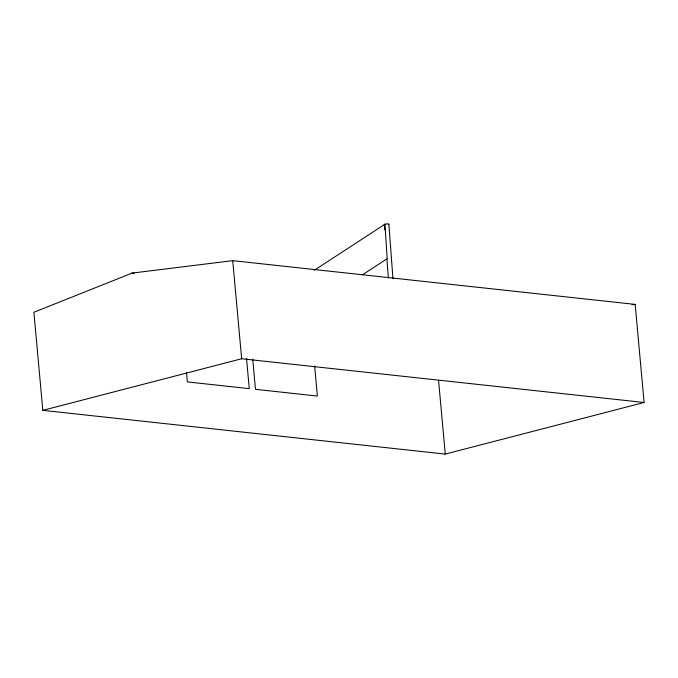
<?xml version="1.0" encoding="UTF-8"?>
<svg xmlns="http://www.w3.org/2000/svg" width="678" height="678" viewBox="0 0 678 678"><rect width="100%" height="100%" fill="white"/><g stroke="black" fill="none" stroke-linecap="round" stroke-linejoin="round"><path stroke-width="1.02" d="M314.38 270.217L384.935 224.198L387.18 258.708L362.484 274.81M132.1 273.09L33.9 312.27L42.824 410.351L445.268 454.09L644.1 402.486L635.176 304.397L232.732 260.657L132.1 273.09L134.202 273.319M42.824 410.351L241.656 358.747L644.1 402.486M632.032 304.786L635.176 304.397M438.547 380.265L445.268 454.09M314.643 365.984L317.38 396.054L255.47 389.325L252.733 359.255M246.538 358.577L249.275 388.647L187.365 381.917L186.509 372.586M232.732 260.657L241.656 358.747M388.875 224.198L392.943 278.463M384.341 224.562L384.731 229.783M386.926 259.004L388.333 277.785M384.697 224.757A2.28 0.449 -4.3 0 1 385.223 224.13A2.28 0.449 -4.3 0 1 388.282 223.96A2.28 0.449 -4.3 0 1 388.282 224.562"/></g></svg>
